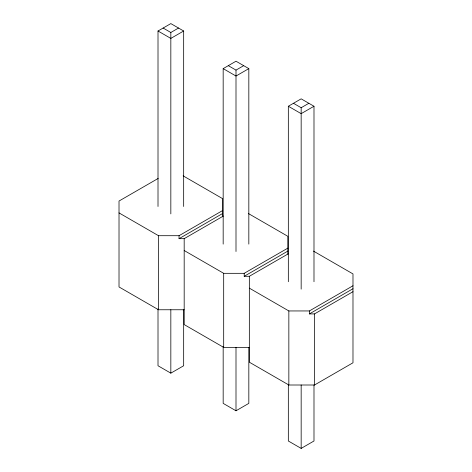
<?xml version="1.0" encoding="UTF-8"?>
<svg xmlns="http://www.w3.org/2000/svg" width="472" height="472" viewBox="0 0 472 472"><rect width="100%" height="100%" fill="white"/><g stroke="black" fill="none" stroke-linecap="round" stroke-linejoin="round"><path stroke-width="0.71" d="M158.008 206.488L158.008 31.004L170.834 23.6L183.667 31.004L183.667 206.488M163.141 28.043L170.834 32.485L178.534 28.043M183.667 31.004L170.834 38.409L158.008 31.004M223.173 244.112L223.173 68.629L236 61.218L248.827 68.629L248.827 244.112M228.306 65.667L236 70.11L243.694 65.667M248.827 68.629L236 76.033L223.173 68.629M158.203 178.422L119.015 201.042L119.015 286.952L158.521 309.762L184.18 309.762M288.333 281.731L288.333 106.247L301.165 98.843L313.992 106.247L313.992 281.731M293.466 103.285L301.165 107.728L308.859 103.285M313.992 106.247L301.165 113.652L288.333 106.247M119.015 212.896L158.521 235.705L179.047 235.705L222.66 210.524M179.047 235.705L179.047 238.667L222.66 213.486M179.047 238.667L184.18 238.667L223.368 216.04M184.18 250.514L223.687 273.323L244.207 273.323L287.82 248.148M244.207 273.323L244.207 276.285L287.82 251.11M244.207 276.285L249.34 276.285L288.528 253.665M158.008 308.977L158.008 365.753L170.834 373.157L183.667 365.753L183.667 309.715M249.34 288.138L288.846 310.948L309.372 310.948L352.985 285.767M309.372 310.948L309.372 313.909L352.985 288.728M309.372 313.909L314.505 313.909L352.985 291.69M223.173 346.601L223.173 403.371L236 410.782L248.827 403.371L248.827 347.339M249.34 276.285L249.34 362.195L288.846 385.004L314.505 385.004L352.985 362.785L352.985 273.919L313.479 251.11M288.333 384.22L288.333 440.995L301.165 448.4L313.992 440.995L313.992 384.957M184.18 238.667L184.18 324.577L223.687 347.386L249.34 347.386M183.154 175.867L222.66 198.677L222.66 216.447M248.313 213.486L287.82 236.295L287.82 254.072M314.505 313.909L314.505 385.004M301.165 107.728L301.165 289.135M301.165 384.993L301.165 448.4M288.846 310.948L288.846 385.004M236 70.11L236 251.517M236 347.368L236 410.776M223.687 273.323L223.687 347.386M170.834 32.485L170.834 213.893M170.834 309.75L170.834 373.157M158.521 235.705L158.521 309.762"/></g></svg>
